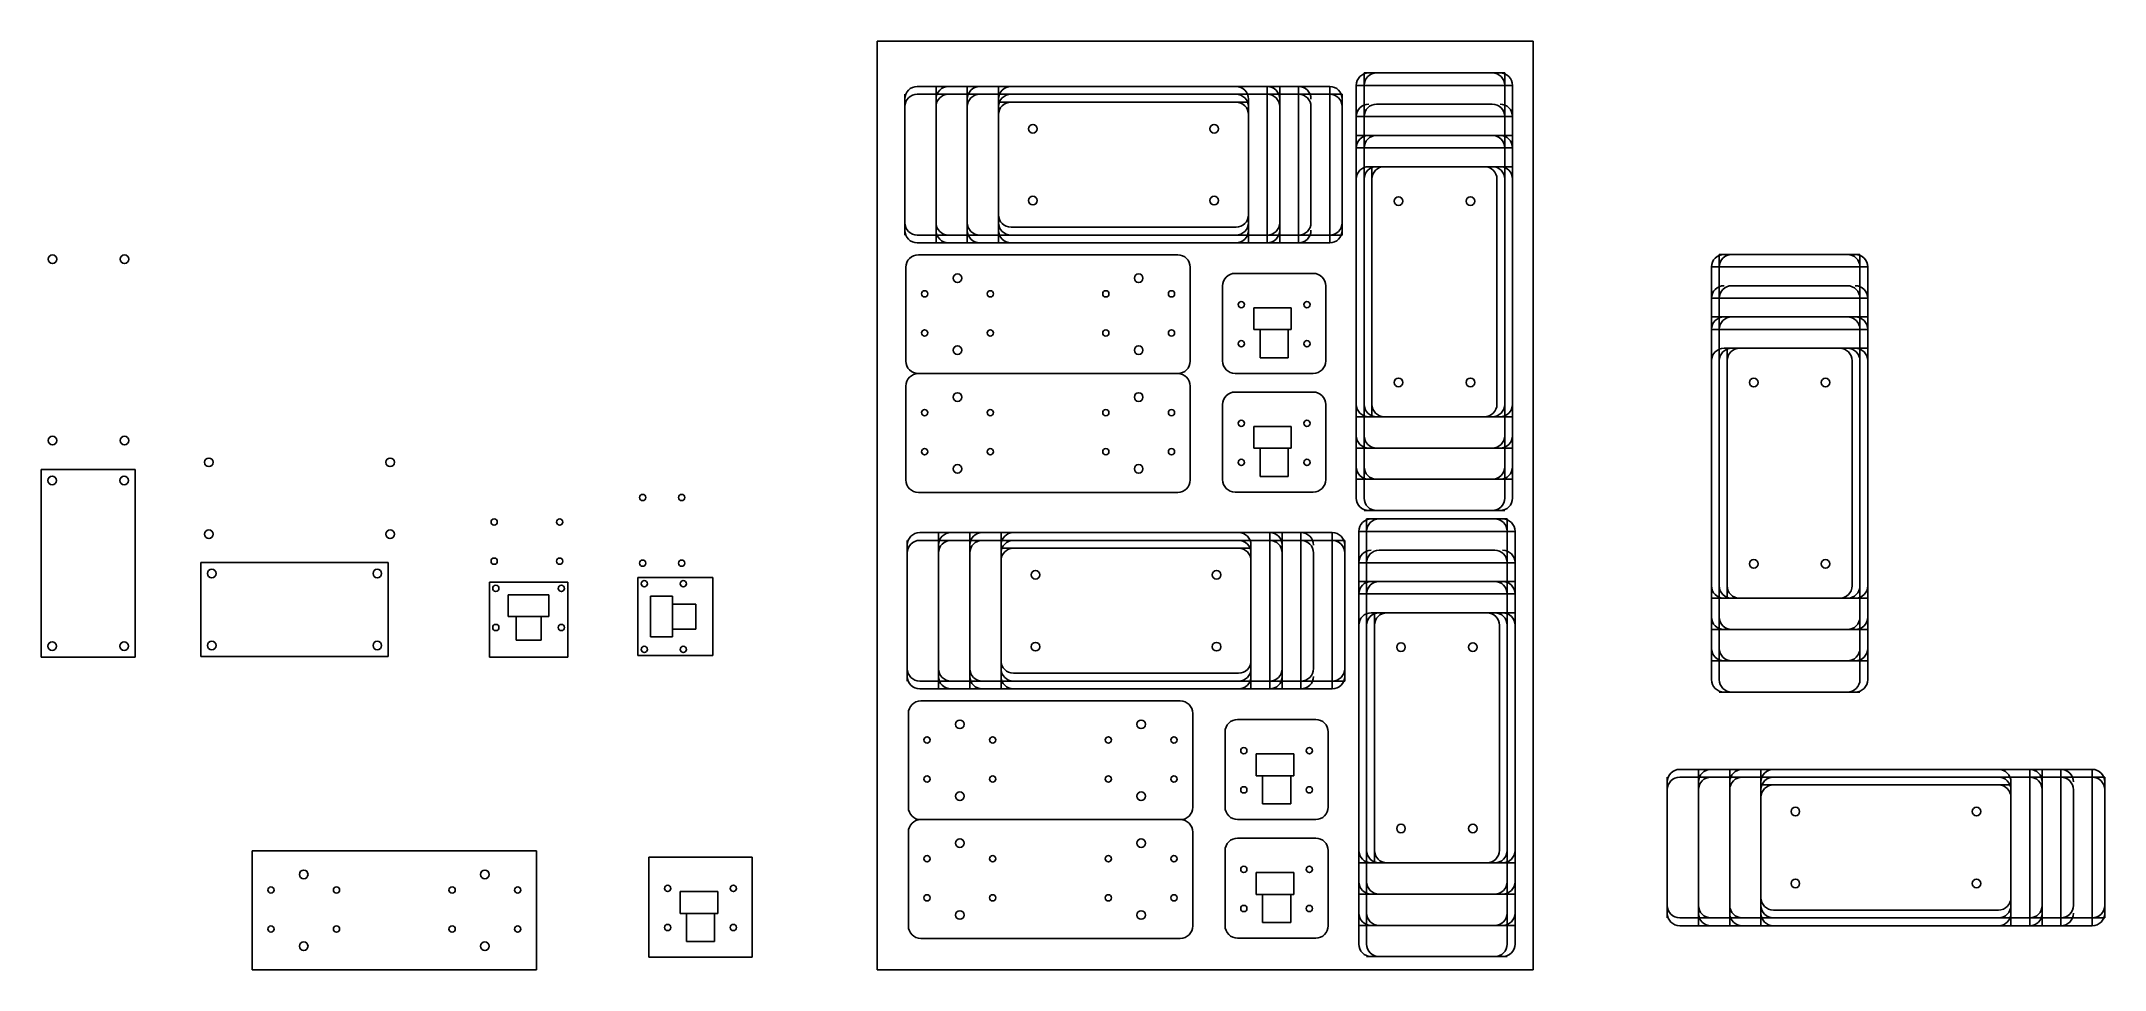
# Model space of a CAD drawing. Header units: millimetres. Extents: x -267 to 393, y 0 to 297.
import ezdxf

# ---------------------------------------------------------------- set-up
doc = ezdxf.new("R2010")
doc.units = ezdxf.units.MM
doc.layers.get('0').update_dxf_attribs({"lineweight": 25, "true_color": 0xffffff})

msp = doc.modelspace()

# ---------------------------------------------------------------- linework, layer by layer
for p, q in [((210, 297), (0, 297)), ((0, 297), (0, 0)), ((210, 0), (210, 297)), ((200.85, 286.89), (155.85, 286.89)), ((155.85, 252.89), (155.85, 286.89)), ((196.85, 286.89), (159.85, 286.89)), ((200.85, 252.89), (200.85, 286.89)), ((8.85, 280.03), (8.85, 235.03)), ((12.85, 282.53), (18.85, 282.53)), ((12.85, 280.03), (42.85, 280.03)), ((138.85, 282.53), (18.85, 282.53)), ((118.85, 282.53), (18.85, 282.53)), ((18.85, 278.53), (18.85, 282.53)), ((18.85, 278.53), (18.85, 232.53)), ((134.85, 282.53), (22.85, 282.53)), ((28.85, 278.53), (28.85, 282.53)), ((28.85, 239.03), (28.85, 278.53)), ((28.85, 278.53), (28.85, 236.53)), ((118.85, 282.53), (38.85, 282.53)), ((38.85, 278.53), (38.85, 282.53)), ((38.85, 276.03), (38.85, 278.53)), ((38.85, 237.53), (38.85, 277.53)), ((118.85, 277.53), (38.85, 277.53)), ((114.85, 282.53), (42.85, 282.53)), ((114.85, 280.03), (42.85, 280.03)), ((42.85, 277.53), (114.85, 277.53)), ((114.85, 280.03), (148.85, 280.03)), ((118.85, 232.53), (118.85, 278.53)), ((124.85, 282.53), (124.85, 232.53)), ((128.85, 232.53), (128.85, 282.53)), ((144.85, 282.53), (134.85, 282.53)), ((134.85, 282.53), (134.85, 232.53)), ((144.85, 232.53), (144.85, 282.53)), ((148.85, 235.03), (148.85, 280.03)), ((203.35, 282.89), (153.35, 282.89)), ((153.35, 282.89), (153.35, 272.89)), ((203.35, 262.89), (203.35, 282.89)), ((8.85, 276.03), (8.85, 239.03)), ((18.85, 276.03), (18.85, 239.03)), ((28.85, 276.03), (28.85, 239.03)), ((38.85, 273.53), (38.85, 241.53)), ((118.85, 239.03), (118.85, 276.03)), ((118.85, 273.53), (118.85, 241.53)), ((128.85, 239.03), (128.85, 276.03)), ((138.85, 239.03), (138.85, 276.03)), ((148.85, 239.03), (148.85, 276.03)), ((153.35, 276.89), (153.35, 156.89)), ((153.35, 272.89), (153.35, 160.89)), ((153.35, 272.89), (203.35, 272.89)), ((196.85, 276.89), (159.85, 276.89)), ((203.35, 156.89), (203.35, 276.89)), ((203.35, 160.89), (203.35, 272.89)), ((203.35, 266.89), (153.35, 266.89)), ((196.85, 266.89), (159.85, 266.89)), ((199.35, 266.89), (203.35, 266.89)), ((153.35, 262.89), (203.35, 262.89)), ((153.35, 256.89), (153.35, 156.89)), ((153.35, 256.89), (153.35, 176.89)), ((153.35, 252.89), (153.35, 180.89)), ((155.85, 252.89), (155.85, 180.89)), ((203.35, 256.89), (157.35, 256.89)), ((158.35, 256.89), (158.35, 176.89)), ((158.35, 180.89), (158.35, 252.89)), ((196.85, 256.89), (159.85, 256.89)), ((162.35, 256.89), (194.35, 256.89)), ((198.35, 252.89), (198.35, 180.89)), ((200.85, 180.89), (200.85, 252.89)), ((203.35, 156.89), (203.35, 256.89)), ((203.35, 176.89), (203.35, 256.89)), ((203.35, 180.89), (203.35, 252.89)), ((12.85, 235.03), (42.85, 235.03)), ((12.85, 232.53), (18.85, 232.53)), ((18.85, 232.53), (138.85, 232.53)), ((18.85, 232.53), (118.85, 232.53)), ((18.85, 232.53), (38.85, 232.53)), ((38.85, 232.53), (18.85, 232.53)), ((18.85, 232.53), (18.85, 232.53)), ((22.85, 232.53), (134.85, 232.53)), ((28.85, 236.53), (28.85, 232.53)), ((38.85, 237.53), (38.85, 232.53)), ((38.85, 232.53), (38.85, 232.53)), ((38.85, 232.53), (118.85, 232.53)), ((114.85, 237.53), (42.85, 237.53)), ((42.85, 235.03), (114.85, 235.03)), ((42.85, 232.53), (114.85, 232.53)), ((114.85, 235.03), (148.85, 235.03)), ((124.85, 232.53), (144.85, 232.53)), ((128.85, 236.53), (128.85, 232.53)), ((9.2, 224.7), (9.2, 194.7)), ((96.2, 228.7), (13.2, 228.7)), ((100.2, 194.7), (100.2, 224.7)), ((317.02, 224.81), (267.02, 224.81)), ((267.02, 224.81), (267.02, 214.81)), ((314.52, 228.81), (269.52, 228.81)), ((269.52, 194.81), (269.52, 228.81)), ((310.52, 228.81), (273.52, 228.81)), ((314.52, 194.81), (314.52, 228.81)), ((317.02, 204.81), (317.02, 224.81)), ((110.55, 218.75), (110.55, 194.75)), ((139.55, 222.75), (114.55, 222.75)), ((143.55, 194.75), (143.55, 218.75)), ((267.02, 218.81), (267.02, 98.81)), ((310.52, 218.81), (273.52, 218.81)), ((317.02, 98.81), (317.02, 218.81)), ((132.55, 211.75), (120.55, 211.75)), ((120.55, 211.75), (120.55, 204.75)), ((132.55, 204.75), (132.55, 211.75)), ((267.02, 214.81), (267.02, 102.81)), ((267.02, 214.81), (317.02, 214.81)), ((317.02, 102.81), (317.02, 214.81)), ((120.55, 204.75), (132.55, 204.75)), ((131.55, 204.75), (122.55, 204.75)), ((122.55, 204.75), (122.55, 195.75)), ((131.55, 195.75), (131.55, 204.75)), ((317.02, 208.81), (267.02, 208.81)), ((267.02, 204.81), (317.02, 204.81)), ((310.52, 208.81), (273.52, 208.81)), ((313.02, 208.81), (317.02, 208.81)), ((267.02, 198.81), (267.02, 98.81)), ((267.02, 198.81), (267.02, 118.81)), ((317.02, 198.81), (271.02, 198.81)), ((272.02, 198.81), (272.02, 118.81)), ((310.52, 198.81), (273.52, 198.81)), ((276.02, 198.81), (308.02, 198.81)), ((317.02, 98.81), (317.02, 198.81)), ((317.02, 118.81), (317.02, 198.81)), ((122.55, 195.75), (131.55, 195.75)), ((267.02, 194.81), (267.02, 122.81)), ((269.52, 194.81), (269.52, 122.81)), ((272.02, 122.81), (272.02, 194.81)), ((312.02, 194.81), (312.02, 122.81)), ((314.52, 122.81), (314.52, 194.81)), ((317.02, 122.81), (317.02, 194.81)), ((9.2, 186.7), (9.2, 156.7)), ((13.2, 190.7), (96.2, 190.7)), ((96.2, 190.7), (13.2, 190.7)), ((100.2, 156.7), (100.2, 186.7)), ((114.55, 190.75), (139.55, 190.75)), ((110.55, 180.79), (110.55, 156.79)), ((139.55, 184.79), (114.55, 184.79)), ((143.55, 156.79), (143.55, 180.79)), ((155.85, 150.89), (155.85, 180.89)), ((200.85, 150.89), (200.85, 180.89)), ((132.55, 173.79), (120.55, 173.79)), ((120.55, 173.79), (120.55, 166.79)), ((132.55, 166.79), (132.55, 173.79)), ((157.35, 176.89), (153.35, 176.89)), ((159.85, 176.89), (157.35, 176.89)), ((198.35, 176.89), (158.35, 176.89)), ((162.35, 176.89), (194.35, 176.89)), ((198.35, 176.89), (203.35, 176.89)), ((203.35, 156.89), (203.35, 176.89)), ((203.35, 176.89), (203.35, 176.89)), ((203.35, 176.89), (203.35, 156.89)), ((120.55, 166.79), (132.55, 166.79)), ((131.55, 166.79), (122.55, 166.79)), ((122.55, 166.79), (122.55, 157.79)), ((131.55, 157.79), (131.55, 166.79)), ((157.35, 166.89), (153.35, 166.89)), ((196.85, 166.89), (157.35, 166.89)), ((157.35, 166.89), (199.35, 166.89)), ((159.85, 166.89), (196.85, 166.89)), ((199.35, 166.89), (203.35, 166.89)), ((-237.48, 160.03), (-267.48, 160.03)), ((-267.48, 160.03), (-267.48, 100.03)), ((-237.48, 100.03), (-237.48, 160.03)), ((13.2, 152.7), (96.2, 152.7)), ((114.55, 152.79), (139.55, 152.79)), ((122.55, 157.79), (131.55, 157.79)), ((153.35, 150.89), (153.35, 156.89)), ((157.35, 156.89), (153.35, 156.89)), ((157.35, 156.89), (203.35, 156.89)), ((159.85, 156.89), (196.85, 156.89)), ((203.35, 156.89), (203.35, 156.89)), ((203.35, 150.89), (203.35, 156.89)), ((155.85, 146.89), (200.85, 146.89)), ((159.85, 146.89), (196.85, 146.89)), ((13.65, 139.84), (19.65, 139.84)), ((139.65, 139.84), (19.65, 139.84)), ((119.65, 139.84), (19.65, 139.84)), ((19.65, 135.84), (19.65, 139.84)), ((135.65, 139.84), (23.65, 139.84)), ((29.65, 135.84), (29.65, 139.84)), ((119.65, 139.84), (39.65, 139.84)), ((39.65, 135.84), (39.65, 139.84)), ((115.65, 139.84), (43.65, 139.84)), ((125.65, 139.84), (125.65, 89.84)), ((129.65, 89.84), (129.65, 139.84)), ((145.65, 139.84), (135.65, 139.84)), ((135.65, 139.84), (135.65, 89.84)), ((145.65, 89.84), (145.65, 139.84)), ((204.15, 140.19), (154.15, 140.19)), ((154.15, 140.19), (154.15, 130.19)), ((201.65, 144.19), (156.65, 144.19)), ((156.65, 110.19), (156.65, 144.19)), ((197.65, 144.19), (160.65, 144.19)), ((201.65, 110.19), (201.65, 144.19)), ((204.15, 120.19), (204.15, 140.19)), ((9.65, 137.34), (9.65, 92.34)), ((9.65, 133.34), (9.65, 96.34)), ((13.65, 137.34), (43.65, 137.34)), ((19.65, 135.84), (19.65, 89.84)), ((19.65, 133.34), (19.65, 96.34)), ((29.65, 96.34), (29.65, 135.84)), ((29.65, 135.84), (29.65, 93.84)), ((29.65, 133.34), (29.65, 96.34)), ((39.65, 133.34), (39.65, 135.84)), ((39.65, 94.84), (39.65, 134.84)), ((119.65, 134.84), (39.65, 134.84)), ((115.65, 137.34), (43.65, 137.34)), ((43.65, 134.84), (115.65, 134.84)), ((115.65, 137.34), (149.65, 137.34)), ((119.65, 89.84), (119.65, 135.84)), ((119.65, 96.34), (119.65, 133.34)), ((129.65, 96.34), (129.65, 133.34)), ((139.65, 96.34), (139.65, 133.34)), ((149.65, 92.34), (149.65, 137.34)), ((149.65, 96.34), (149.65, 133.34)), ((154.15, 134.19), (154.15, 14.19)), ((197.65, 134.19), (160.65, 134.19)), ((204.15, 14.19), (204.15, 134.19)), ((-156.44, 130.22), (-216.44, 130.22)), ((-216.44, 130.22), (-216.44, 100.22)), ((-156.44, 100.22), (-156.44, 130.22)), ((-52.52, 125.47), (-76.52, 125.47)), ((-76.52, 125.47), (-76.52, 100.47)), ((-52.52, 100.47), (-52.52, 125.47)), ((39.65, 130.84), (39.65, 98.84)), ((119.65, 130.84), (119.65, 98.84)), ((154.15, 130.19), (154.15, 18.19)), ((154.15, 130.19), (204.15, 130.19)), ((204.15, 18.19), (204.15, 130.19)), ((-99.02, 123.97), (-124.02, 123.97)), ((-124.02, 123.97), (-124.02, 99.97)), ((-118.02, 119.97), (-105.02, 119.97)), ((-118.02, 112.97), (-118.02, 119.97)), ((-105.02, 119.97), (-105.02, 112.97)), ((-99.02, 99.97), (-99.02, 123.97)), ((-72.52, 106.47), (-72.52, 119.47)), ((-72.52, 119.47), (-65.52, 119.47)), ((-65.52, 119.47), (-65.52, 106.47)), ((204.15, 124.19), (154.15, 124.19)), ((154.15, 120.19), (204.15, 120.19)), ((197.65, 124.19), (160.65, 124.19)), ((200.15, 124.19), (204.15, 124.19)), ((269.52, 92.81), (269.52, 122.81)), ((314.52, 92.81), (314.52, 122.81)), ((-105.02, 112.97), (-118.02, 112.97)), ((-115.52, 112.97), (-115.52, 105.47)), ((-107.52, 105.47), (-107.52, 112.97)), ((-58.02, 116.97), (-65.52, 116.97)), ((-58.02, 108.97), (-58.02, 116.97)), ((154.15, 114.19), (154.15, 14.19)), ((154.15, 114.19), (154.15, 34.19)), ((204.15, 114.19), (158.15, 114.19)), ((159.15, 114.19), (159.15, 34.19)), ((197.65, 114.19), (160.65, 114.19)), ((163.15, 114.19), (195.15, 114.19)), ((204.15, 14.19), (204.15, 114.19)), ((204.15, 34.19), (204.15, 114.19)), ((271.02, 118.81), (267.02, 118.81)), ((273.52, 118.81), (271.02, 118.81)), ((312.02, 118.81), (272.02, 118.81)), ((276.02, 118.81), (308.02, 118.81)), ((312.02, 118.81), (317.02, 118.81)), ((317.02, 98.81), (317.02, 118.81)), ((317.02, 118.81), (317.02, 118.81)), ((317.02, 118.81), (317.02, 98.81)), ((-65.52, 106.47), (-72.52, 106.47)), ((-65.52, 108.97), (-58.02, 108.97)), ((154.15, 110.19), (154.15, 38.19)), ((156.65, 110.19), (156.65, 38.19)), ((159.15, 38.19), (159.15, 110.19)), ((199.15, 110.19), (199.15, 38.19)), ((201.65, 38.19), (201.65, 110.19)), ((204.15, 38.19), (204.15, 110.19)), ((271.02, 108.81), (267.02, 108.81)), ((310.52, 108.81), (271.02, 108.81)), ((271.02, 108.81), (313.02, 108.81)), ((273.52, 108.81), (310.52, 108.81)), ((313.02, 108.81), (317.02, 108.81)), ((-267.48, 100.03), (-237.48, 100.03)), ((-216.44, 100.22), (-156.44, 100.22)), ((-124.02, 99.97), (-99.02, 99.97)), ((-115.52, 105.47), (-107.52, 105.47)), ((-76.52, 100.47), (-52.52, 100.47)), ((29.65, 93.84), (29.65, 89.84)), ((39.65, 94.84), (39.65, 89.84)), ((115.65, 94.84), (43.65, 94.84)), ((129.65, 93.84), (129.65, 89.84)), ((267.02, 92.81), (267.02, 98.81)), ((271.02, 98.81), (267.02, 98.81)), ((271.02, 98.81), (317.02, 98.81)), ((273.52, 98.81), (310.52, 98.81)), ((317.02, 98.81), (317.02, 98.81)), ((317.02, 92.81), (317.02, 98.81)), ((13.65, 92.34), (43.65, 92.34)), ((13.65, 89.84), (19.65, 89.84)), ((97, 86), (14, 86)), ((19.65, 89.84), (139.65, 89.84)), ((19.65, 89.84), (119.65, 89.84)), ((19.65, 89.84), (39.65, 89.84)), ((39.65, 89.84), (19.65, 89.84)), ((19.65, 89.84), (19.65, 89.84)), ((23.65, 89.84), (135.65, 89.84)), ((39.65, 89.84), (39.65, 89.84)), ((39.65, 89.84), (119.65, 89.84)), ((43.65, 92.34), (115.65, 92.34)), ((43.65, 89.84), (115.65, 89.84)), ((115.65, 92.34), (149.65, 92.34)), ((125.65, 89.84), (145.65, 89.84)), ((269.52, 88.81), (314.52, 88.81)), ((273.52, 88.81), (310.52, 88.81)), ((10, 82), (10, 52)), ((101, 52), (101, 82)), ((140.35, 80.05), (115.35, 80.05)), ((111.35, 76.05), (111.35, 52.05)), ((144.35, 52.05), (144.35, 76.05)), ((133.35, 69.05), (121.35, 69.05)), ((121.35, 69.05), (121.35, 62.05)), ((133.35, 62.05), (133.35, 69.05)), ((121.35, 62.05), (133.35, 62.05)), ((132.35, 62.05), (123.35, 62.05)), ((123.35, 62.05), (123.35, 53.05)), ((132.35, 53.05), (132.35, 62.05)), ((252.85, 61.59), (252.85, 16.59)), ((256.85, 64.09), (262.85, 64.09)), ((256.85, 61.59), (286.85, 61.59)), ((382.85, 64.09), (262.85, 64.09)), ((362.85, 64.09), (262.85, 64.09)), ((262.85, 60.09), (262.85, 64.09)), ((262.85, 60.09), (262.85, 14.09)), ((378.85, 64.09), (266.85, 64.09)), ((272.85, 60.09), (272.85, 64.09)), ((272.85, 20.59), (272.85, 60.09)), ((272.85, 60.09), (272.85, 18.09)), ((362.85, 64.09), (282.85, 64.09)), ((282.85, 60.09), (282.85, 64.09)), ((282.85, 57.59), (282.85, 60.09)), ((358.85, 64.09), (286.85, 64.09)), ((358.85, 61.59), (286.85, 61.59)), ((358.85, 61.59), (392.85, 61.59)), ((362.85, 14.09), (362.85, 60.09)), ((368.85, 64.09), (368.85, 14.09)), ((372.85, 14.09), (372.85, 64.09)), ((388.85, 64.09), (378.85, 64.09)), ((378.85, 64.09), (378.85, 14.09)), ((388.85, 14.09), (388.85, 64.09)), ((392.85, 16.59), (392.85, 61.59)), ((123.35, 53.05), (132.35, 53.05)), ((252.85, 57.59), (252.85, 20.59)), ((262.85, 57.59), (262.85, 20.59)), ((272.85, 57.59), (272.85, 20.59)), ((282.85, 19.09), (282.85, 59.09)), ((362.85, 59.09), (282.85, 59.09)), ((282.85, 55.09), (282.85, 23.09)), ((286.85, 59.09), (358.85, 59.09)), ((362.85, 20.59), (362.85, 57.59)), ((362.85, 55.09), (362.85, 23.09)), ((372.85, 20.59), (372.85, 57.59)), ((382.85, 20.59), (382.85, 57.59)), ((392.85, 20.59), (392.85, 57.59)), ((14, 48), (97, 48)), ((97, 48), (14, 48)), ((115.35, 48.05), (140.35, 48.05)), ((10, 44), (10, 14)), ((101, 14), (101, 44)), ((140.35, 42.09), (115.35, 42.09)), ((-109, 38), (-200, 38)), ((-200, 38), (-200, 0)), ((-109, 0), (-109, 38)), ((-40, 36), (-73, 36)), ((-73, 36), (-73, 4)), ((-40, 4), (-40, 36)), ((111.35, 38.09), (111.35, 14.09)), ((144.35, 14.09), (144.35, 38.09)), ((158.15, 34.19), (154.15, 34.19)), ((156.65, 8.19), (156.65, 38.19)), ((160.65, 34.19), (158.15, 34.19)), ((199.15, 34.19), (159.15, 34.19)), ((163.15, 34.19), (195.15, 34.19)), ((199.15, 34.19), (204.15, 34.19)), ((201.65, 8.19), (201.65, 38.19)), ((204.15, 14.19), (204.15, 34.19)), ((204.15, 34.19), (204.15, 34.19)), ((204.15, 34.19), (204.15, 14.19)), ((133.35, 31.09), (121.35, 31.09)), ((121.35, 31.09), (121.35, 24.09)), ((133.35, 24.09), (133.35, 31.09)), ((-51, 25), (-63, 25)), ((-63, 25), (-63, 18)), ((-51, 18), (-51, 25)), ((121.35, 24.09), (133.35, 24.09)), ((132.35, 24.09), (123.35, 24.09)), ((123.35, 24.09), (123.35, 15.09)), ((132.35, 15.09), (132.35, 24.09)), ((158.15, 24.19), (154.15, 24.19)), ((197.65, 24.19), (158.15, 24.19)), ((158.15, 24.19), (200.15, 24.19)), ((160.65, 24.19), (197.65, 24.19)), ((200.15, 24.19), (204.15, 24.19)), ((-63, 18), (-51, 18)), ((-52, 18), (-61, 18)), ((-61, 18), (-61, 9)), ((-52, 9), (-52, 18)), ((123.35, 15.09), (132.35, 15.09)), ((154.15, 8.19), (154.15, 14.19)), ((158.15, 14.19), (154.15, 14.19)), ((158.15, 14.19), (204.15, 14.19)), ((160.65, 14.19), (197.65, 14.19)), ((204.15, 14.19), (204.15, 14.19)), ((204.15, 8.19), (204.15, 14.19)), ((256.85, 16.59), (286.85, 16.59)), ((256.85, 14.09), (262.85, 14.09)), ((262.85, 14.09), (382.85, 14.09)), ((262.85, 14.09), (362.85, 14.09)), ((262.85, 14.09), (282.85, 14.09)), ((282.85, 14.09), (262.85, 14.09)), ((262.85, 14.09), (262.85, 14.09)), ((266.85, 14.09), (378.85, 14.09)), ((272.85, 18.09), (272.85, 14.09)), ((282.85, 19.09), (282.85, 14.09)), ((282.85, 14.09), (282.85, 14.09)), ((282.85, 14.09), (362.85, 14.09)), ((358.85, 19.09), (286.85, 19.09)), ((286.85, 16.59), (358.85, 16.59)), ((286.85, 14.09), (358.85, 14.09)), ((358.85, 16.59), (392.85, 16.59)), ((368.85, 14.09), (388.85, 14.09)), ((372.85, 18.09), (372.85, 14.09)), ((-61, 9), (-52, 9)), ((14, 10), (97, 10)), ((115.35, 10.09), (140.35, 10.09)), ((-200, 0), (-109, 0)), ((-73, 4), (-40, 4)), ((0, 0), (210, 0)), ((156.65, 4.19), (201.65, 4.19)), ((160.65, 4.19), (197.65, 4.19))]:
    msp.add_line(p, q)
for centre, radius in [((49.85, 269.03), 1.38), ((107.85, 269.03), 1.38), ((49.85, 246.03), 1.38), ((107.85, 246.03), 1.38), ((166.85, 245.89), 1.38), ((189.85, 245.89), 1.38), ((-263.87, 227.28), 1.38), ((-240.87, 227.28), 1.38), ((25.7, 221.2), 1.38), ((83.7, 221.2), 1.38), ((15.2, 216.2), 1), ((36.2, 216.2), 1), ((73.2, 216.2), 1), ((94.2, 216.2), 1), ((116.55, 212.75), 1), ((137.55, 212.75), 1), ((15.2, 203.7), 1), ((25.7, 198.2), 1.38), ((36.2, 203.7), 1), ((73.2, 203.7), 1), ((83.7, 198.2), 1.38), ((94.2, 203.7), 1), ((116.55, 200.25), 1), ((137.55, 200.25), 1), ((166.85, 187.89), 1.38), ((189.85, 187.89), 1.38), ((280.52, 187.81), 1.38), ((303.52, 187.81), 1.38), ((15.2, 178.2), 1), ((25.7, 183.2), 1.38), ((36.2, 178.2), 1), ((73.2, 178.2), 1), ((83.7, 183.2), 1.38), ((94.2, 178.2), 1), ((116.55, 174.79), 1), ((137.55, 174.79), 1), ((-263.87, 169.28), 1.38), ((-240.87, 169.28), 1.38), ((15.2, 165.7), 1), ((36.2, 165.7), 1), ((73.2, 165.7), 1), ((94.2, 165.7), 1), ((-213.84, 162.31), 1.38), ((-155.84, 162.31), 1.38), ((25.7, 160.2), 1.38), ((83.7, 160.2), 1.38), ((116.55, 162.29), 1), ((137.55, 162.29), 1), ((-263.98, 156.53), 1.38), ((-240.98, 156.53), 1.38), ((-75.02, 151.05), 1), ((-62.52, 151.05), 1), ((-213.84, 139.31), 1.38), ((-155.84, 139.31), 1.38), ((-122.55, 143.19), 1), ((-101.55, 143.19), 1), ((-212.94, 126.72), 1.38), ((-159.94, 126.72), 1.38), ((-122.55, 130.69), 1), ((-101.55, 130.69), 1), ((-75.02, 130.05), 1), ((-62.52, 130.05), 1), ((50.65, 126.34), 1.38), ((108.65, 126.34), 1.38), ((280.52, 129.81), 1.38), ((303.52, 129.81), 1.38), ((-122.02, 121.97), 1), ((-101.02, 121.97), 1), ((-74.52, 123.47), 1), ((-62.02, 123.47), 1), ((-122.02, 109.47), 1), ((-101.02, 109.47), 1), ((-263.98, 103.53), 1.38), ((-240.98, 103.53), 1.38), ((-212.94, 103.72), 1.38), ((-159.94, 103.72), 1.38), ((-74.52, 102.47), 1), ((-62.02, 102.47), 1), ((50.65, 103.34), 1.38), ((108.65, 103.34), 1.38), ((167.65, 103.19), 1.38), ((190.65, 103.19), 1.38), ((26.5, 78.5), 1.38), ((84.5, 78.5), 1.38), ((16, 73.5), 1), ((37, 73.5), 1), ((74, 73.5), 1), ((95, 73.5), 1), ((117.35, 70.05), 1), ((138.35, 70.05), 1), ((16, 61), 1), ((37, 61), 1), ((74, 61), 1), ((95, 61), 1), ((26.5, 55.5), 1.38), ((84.5, 55.5), 1.38), ((117.35, 57.55), 1), ((138.35, 57.55), 1), ((167.65, 45.19), 1.38), ((190.65, 45.19), 1.38), ((293.85, 50.59), 1.38), ((351.85, 50.59), 1.38), ((26.5, 40.5), 1.38), ((84.5, 40.5), 1.38), ((16, 35.5), 1), ((37, 35.5), 1), ((74, 35.5), 1), ((95, 35.5), 1), ((117.35, 32.09), 1), ((138.35, 32.09), 1), ((-194, 25.5), 1), ((-183.5, 30.5), 1.38), ((-173, 25.5), 1), ((-136, 25.5), 1), ((-125.5, 30.5), 1.38), ((-115, 25.5), 1), ((-67, 26), 1), ((-46, 26), 1), ((293.85, 27.59), 1.38), ((351.85, 27.59), 1.38), ((16, 23), 1), ((37, 23), 1), ((74, 23), 1), ((95, 23), 1), ((117.35, 19.59), 1), ((138.35, 19.59), 1), ((-194, 13), 1), ((-173, 13), 1), ((-136, 13), 1), ((-115, 13), 1), ((-67, 13.5), 1), ((-46, 13.5), 1), ((26.5, 17.5), 1.38), ((84.5, 17.5), 1.38), ((-183.5, 7.5), 1.38), ((-125.5, 7.5), 1.38)]:
    msp.add_circle(centre, radius)
for centre, start, end in [((157.35, 282.89), 90, 180), ((159.85, 282.89), 90, 180), ((196.85, 282.89), 0, 90), ((199.35, 282.89), 0, 90), ((12.85, 278.53), 90, 180), ((12.85, 276.03), 90, 180), ((22.85, 278.53), 90, 180), ((22.85, 276.03), 90, 180), ((32.85, 278.53), 90, 180), ((32.85, 276.03), 90, 180), ((42.85, 278.53), 90, 180), ((42.85, 276.03), 90, 180), ((42.85, 273.53), 90, 180), ((114.85, 278.53), 0, 90), ((114.85, 276.03), 0, 90), ((114.85, 273.53), 0, 90), ((124.85, 278.53), 0, 90), ((124.85, 276.03), 0, 90), ((134.85, 278.53), 0, 90), ((134.85, 276.03), 0, 90), ((144.85, 278.53), 0, 90), ((144.85, 276.03), 0, 90), ((157.35, 272.89), 90, 180), ((159.85, 272.89), 90, 180), ((196.85, 272.89), 0, 90), ((199.35, 272.89), 0, 90), ((157.35, 262.89), 90, 180), ((159.85, 262.89), 90, 180), ((196.85, 262.89), 0, 90), ((199.35, 262.89), 0, 90), ((157.35, 252.89), 90, 180), ((159.85, 252.89), 90, 180), ((162.35, 252.89), 90, 180), ((194.35, 252.89), 0, 90), ((196.85, 252.89), 0, 90), ((199.35, 252.89), 0, 90), ((12.85, 239.03), 180, 270), ((22.85, 239.03), 180, 270), ((32.85, 239.03), 180, 270), ((42.85, 241.53), 180, 270), ((42.85, 239.03), 180, 270), ((114.85, 241.53), 270, 0), ((114.85, 239.03), 270, 0), ((124.85, 239.03), 270, 0), ((134.85, 239.03), 270, 0), ((144.85, 239.03), 270, 0), ((12.85, 236.53), 180, 270), ((22.85, 236.53), 180, 270), ((32.85, 236.53), 180, 270), ((42.85, 236.53), 180, 270), ((114.85, 236.53), 270, 0), ((124.85, 236.53), 270, 0), ((134.85, 236.53), 270, 0), ((144.85, 236.53), 270, 0), ((13.2, 224.7), 90, 180), ((96.2, 224.7), 0, 90), ((271.02, 224.81), 90, 180), ((273.52, 224.81), 90, 180), ((310.52, 224.81), 0, 90), ((313.02, 224.81), 0, 90), ((114.55, 218.75), 90, 180), ((139.55, 218.75), 0, 90), ((271.02, 214.81), 90, 180), ((273.52, 214.81), 90, 180), ((310.52, 214.81), 0, 90), ((313.02, 214.81), 0, 90), ((271.02, 204.81), 90, 180), ((273.52, 204.81), 90, 180), ((310.52, 204.81), 0, 90), ((313.02, 204.81), 0, 90), ((271.02, 194.81), 90, 180), ((273.52, 194.81), 90, 180), ((276.02, 194.81), 90, 180), ((308.02, 194.81), 0, 90), ((310.52, 194.81), 0, 90), ((313.02, 194.81), 0, 90), ((13.2, 194.7), 180, 270), ((96.2, 194.7), 270, 0), ((114.55, 194.75), 180, 270), ((139.55, 194.75), 270, 0), ((13.2, 186.7), 90, 180), ((96.2, 186.7), 0, 90), ((114.55, 180.79), 90, 180), ((139.55, 180.79), 0, 90), ((157.35, 180.89), 180, 270), ((159.85, 180.89), 180, 270), ((162.35, 180.89), 180, 270), ((194.35, 180.89), 270, 0), ((196.85, 180.89), 270, 0), ((199.35, 180.89), 270, 0), ((157.35, 170.89), 180, 270), ((159.85, 170.89), 180, 270), ((196.85, 170.89), 270, 0), ((199.35, 170.89), 270, 0), ((157.35, 160.89), 180, 270), ((159.85, 160.89), 180, 270), ((196.85, 160.89), 270, 0), ((199.35, 160.89), 270, 0), ((13.2, 156.7), 180, 270), ((96.2, 156.7), 270, 0), ((114.55, 156.79), 180, 270), ((139.55, 156.79), 270, 0), ((157.35, 150.89), 180, 270), ((159.85, 150.89), 180, 270), ((196.85, 150.89), 270, 0), ((199.35, 150.89), 270, 0), ((13.65, 135.84), 90, 180), ((23.65, 135.84), 90, 180), ((33.65, 135.84), 90, 180), ((43.65, 135.84), 90, 180), ((115.65, 135.84), 0, 90), ((125.65, 135.84), 0, 90), ((135.65, 135.84), 0, 90), ((145.65, 135.84), 0, 90), ((158.15, 140.19), 90, 180), ((160.65, 140.19), 90, 180), ((197.65, 140.19), 0, 90), ((200.15, 140.19), 0, 90), ((13.65, 133.34), 90, 180), ((23.65, 133.34), 90, 180), ((33.65, 133.34), 90, 180), ((43.65, 133.34), 90, 180), ((43.65, 130.84), 90, 180), ((115.65, 133.34), 0, 90), ((115.65, 130.84), 0, 90), ((125.65, 133.34), 0, 90), ((135.65, 133.34), 0, 90), ((145.65, 133.34), 0, 90), ((158.15, 130.19), 90, 180), ((160.65, 130.19), 90, 180), ((197.65, 130.19), 0, 90), ((200.15, 130.19), 0, 90), ((158.15, 120.19), 90, 180), ((160.65, 120.19), 90, 180), ((197.65, 120.19), 0, 90), ((200.15, 120.19), 0, 90), ((271.02, 122.81), 180, 270), ((273.52, 122.81), 180, 270), ((276.02, 122.81), 180, 270), ((308.02, 122.81), 270, 0), ((310.52, 122.81), 270, 0), ((313.02, 122.81), 270, 0), ((158.15, 110.19), 90, 180), ((160.65, 110.19), 90, 180), ((163.15, 110.19), 90, 180), ((195.15, 110.19), 0, 90), ((197.65, 110.19), 0, 90), ((200.15, 110.19), 0, 90), ((271.02, 112.81), 180, 270), ((273.52, 112.81), 180, 270), ((310.52, 112.81), 270, 0), ((313.02, 112.81), 270, 0), ((271.02, 102.81), 180, 270), ((273.52, 102.81), 180, 270), ((310.52, 102.81), 270, 0), ((313.02, 102.81), 270, 0), ((13.65, 96.34), 180, 270), ((13.65, 93.84), 180, 270), ((23.65, 96.34), 180, 270), ((23.65, 93.84), 180, 270), ((33.65, 96.34), 180, 270), ((33.65, 93.84), 180, 270), ((43.65, 98.84), 180, 270), ((43.65, 96.34), 180, 270), ((43.65, 93.84), 180, 270), ((115.65, 98.84), 270, 0), ((115.65, 96.34), 270, 0), ((115.65, 93.84), 270, 0), ((125.65, 96.34), 270, 0), ((125.65, 93.84), 270, 0), ((135.65, 96.34), 270, 0), ((135.65, 93.84), 270, 0), ((145.65, 96.34), 270, 0), ((145.65, 93.84), 270, 0), ((271.02, 92.81), 180, 270), ((273.52, 92.81), 180, 270), ((310.52, 92.81), 270, 0), ((313.02, 92.81), 270, 0), ((14, 82), 90, 180), ((97, 82), 0, 90), ((115.35, 76.05), 90, 180), ((140.35, 76.05), 0, 90), ((256.85, 60.09), 90, 180), ((256.85, 57.59), 90, 180), ((266.85, 60.09), 90, 180), ((266.85, 57.59), 90, 180), ((276.85, 60.09), 90, 180), ((276.85, 57.59), 90, 180), ((286.85, 60.09), 90, 180), ((286.85, 57.59), 90, 180), ((358.85, 60.09), 0, 90), ((358.85, 57.59), 0, 90), ((368.85, 60.09), 0, 90), ((368.85, 57.59), 0, 90), ((378.85, 60.09), 0, 90), ((378.85, 57.59), 0, 90), ((388.85, 60.09), 0, 90), ((388.85, 57.59), 0, 90), ((286.85, 55.09), 90, 180), ((358.85, 55.09), 0, 90), ((14, 52), 180, 270), ((14, 44), 90, 180), ((97, 52), 270, 0), ((97, 44), 0, 90), ((115.35, 52.05), 180, 270), ((140.35, 52.05), 270, 0), ((115.35, 38.09), 90, 180), ((140.35, 38.09), 0, 90), ((158.15, 38.19), 180, 270), ((160.65, 38.19), 180, 270), ((163.15, 38.19), 180, 270), ((195.15, 38.19), 270, 0), ((197.65, 38.19), 270, 0), ((200.15, 38.19), 270, 0), ((158.15, 28.19), 180, 270), ((160.65, 28.19), 180, 270), ((197.65, 28.19), 270, 0), ((200.15, 28.19), 270, 0), ((256.85, 20.59), 180, 270), ((266.85, 20.59), 180, 270), ((276.85, 20.59), 180, 270), ((286.85, 23.09), 180, 270), ((286.85, 20.59), 180, 270), ((358.85, 23.09), 270, 0), ((358.85, 20.59), 270, 0), ((368.85, 20.59), 270, 0), ((378.85, 20.59), 270, 0), ((388.85, 20.59), 270, 0), ((14, 14), 180, 270), ((97, 14), 270, 0), ((115.35, 14.09), 180, 270), ((140.35, 14.09), 270, 0), ((158.15, 18.19), 180, 270), ((160.65, 18.19), 180, 270), ((197.65, 18.19), 270, 0), ((200.15, 18.19), 270, 0), ((256.85, 18.09), 180, 270), ((266.85, 18.09), 180, 270), ((276.85, 18.09), 180, 270), ((286.85, 18.09), 180, 270), ((358.85, 18.09), 270, 0), ((368.85, 18.09), 270, 0), ((378.85, 18.09), 270, 0), ((388.85, 18.09), 270, 0), ((158.15, 8.19), 180, 270), ((160.65, 8.19), 180, 270), ((197.65, 8.19), 270, 0), ((200.15, 8.19), 270, 0)]:
    msp.add_arc(centre, 4, start, end)

doc.saveas('drawing.dxf')
